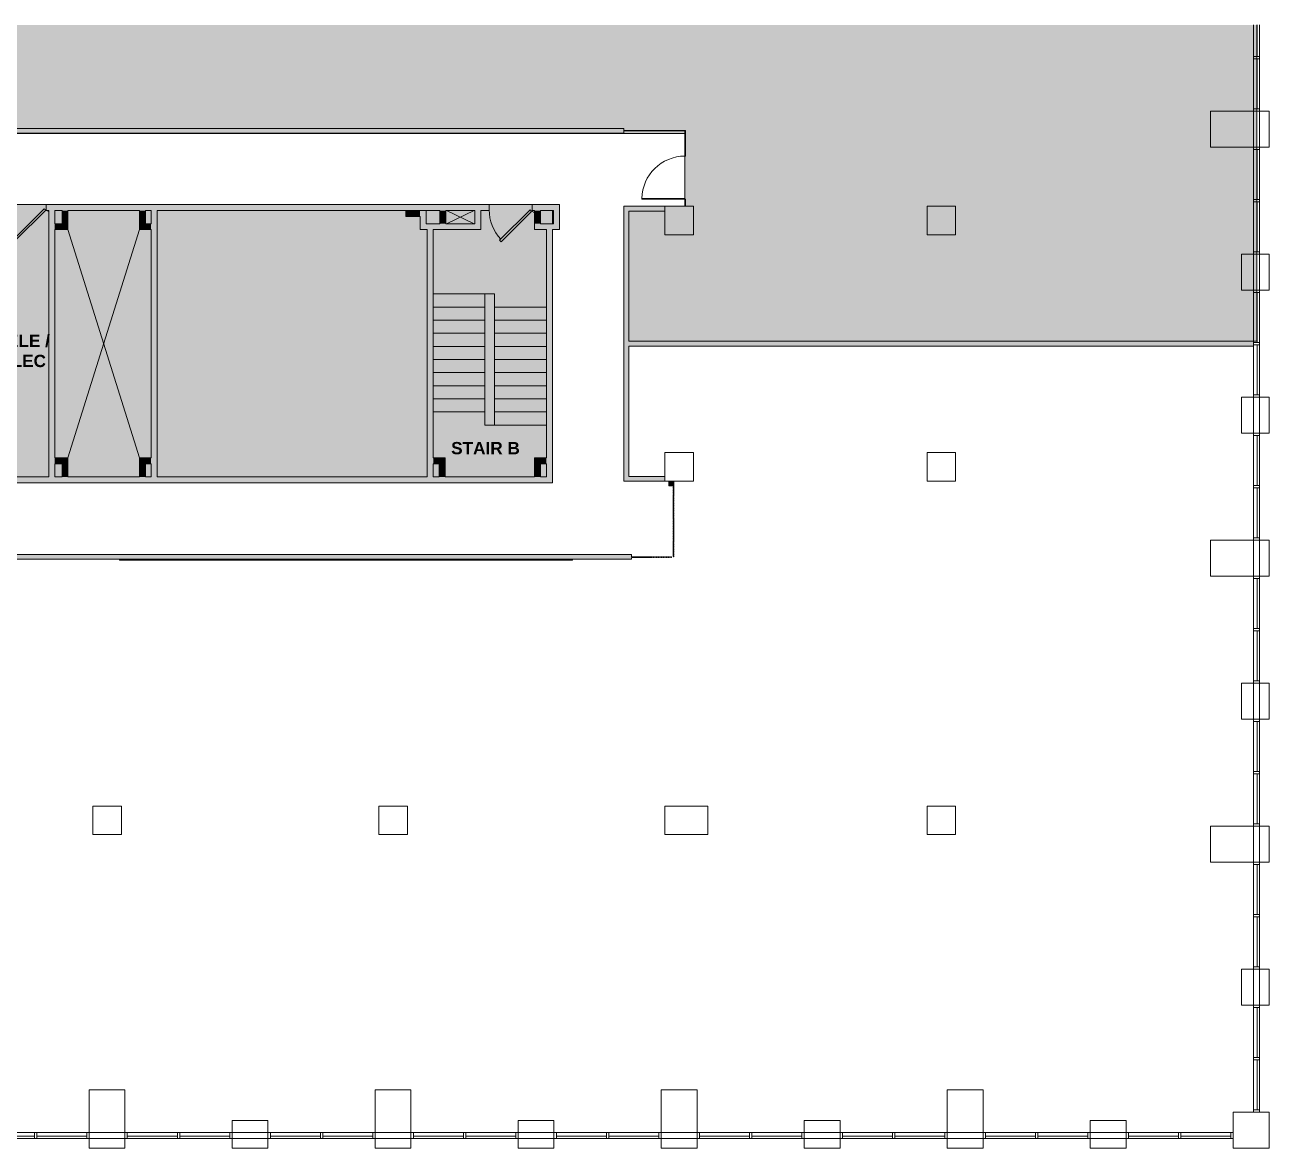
# Model space of a CAD drawing. Header units: inches. Extents: x 243 to 2118, y -567 to 495.
# Drawn here: x 1074 to 2118, y -447 to 495 of the extents above; entities that cross this region are included whole.
import ezdxf

# ---------------------------------------------------------------- set-up
doc = ezdxf.new("R2010")
doc.units = ezdxf.units.IN
doc.header["$MEASUREMENT"] = 0
doc.linetypes.add('Hidden 1_16_', pattern=[0.09375, 0.0625, -0.03125])
doc.linetypes.add('IMPORT-HIDDEN _3_', pattern=[0.1875, 0.125, -0.0625])
for name, color, linetype, lineweight in [('1900 Gallows 2nd Floor_For Revit_dwg', 8, 'Continuous', 9), ('A-Area-Iden-Name', 7, 'Continuous', 9), ('A-Cols-Bldg', 7, 'Continuous', 9), ('A-DETL-GENF', 92, 'Continuous', 9), ('A-DETL-MEDM', 33, 'Continuous', 20), ('A-DOOR', 31, 'Continuous', 13), ('A-Glaz-Exst', 7, 'Continuous', 9), ('A-WALL', 113, 'Continuous', 13), ('A-Wall-Bldg', 7, 'Continuous', 9), ('A-Wall-Exst', 7, 'Continuous', 9), ('A-WALL-PATT', 111, 'Continuous', 13), ('HIDDEN', 7, 'IMPORT-HIDDEN _3_', 9), ('I-WALL', 2, 'Continuous', 13), ('PE0', 7, 'Continuous', 9), ('PE1', 7, 'Continuous', 9)]:
    doc.layers.add(name, color=color, linetype=linetype, lineweight=lineweight)
doc.styles.add('Arial_B', font='arialbd.ttf', dxfattribs={"height": 10.31746})

# ---------------------------------------------------------------- blocks, each defined once
blk = doc.blocks.new('Single-Glass - No Frame - 36_ x 96_-1520974-New Construction - Demolition Plan')
at = {"layer": 'A-DOOR', "color": 250, "lineweight": 20}
for p, q in [((17.5, -0.2), (17.5, -36.3)), ((18, -0.2), (17.5, -0.2)), ((18, -0.2), (18, -36.3)), ((18, -36.3), (17.5, -36.3))]:
    blk.add_line(p, q, dxfattribs=at)
at = {"layer": 'A-DOOR', "lineweight": 9}
blk.add_arc((18, -0.2), 36.1, 180, 269.2057, dxfattribs=at)
blk = doc.blocks.new('1900 Gallows 2nd Floor_For Revit_dwg-1510351-New Construction - Demolition Plan')
at = {"lineweight": 9, "flags": 128}
for points in [[(1680.5, 1615.7), (1679.2, 1616.9), (1653.8, 1591.5), (1655, 1590.2)], [(2088.1, 1614.7), (2086.9, 1615.9), (2061.4, 1590.5), (2062.7, 1589.2)]]:
    blk.add_lwpolyline(points, close=True, dxfattribs=at)
at = {"lineweight": 9}
blk.add_arc((2089, 1616.1), 36.4, 180.2198, 222.8104, dxfattribs=at)
at = {"layer": 'A-Cols-Bldg'}
for p, q in [((2216.8, 1619.1), (2200, 1619.1)), ((2200, 1412.3), (2200, 1392.3)), ((2200, 1388.3), (2203.5, 1388.3))]:
    blk.add_line(p, q, dxfattribs=at)
at = {"layer": 'A-Cols-Bldg', "flags": 128}
for points in [[(2200, 1615.1), (2200, 1595.1), (2224, 1595.1), (2224, 1619.1), (2217.3, 1619.1)], [(2207.5, 1388.3), (2224, 1388.3), (2224, 1412.3), (2200, 1412.3)]]:
    blk.add_lwpolyline(points, dxfattribs=at)
for points in [[(2420, 1619.1), (2420, 1595.1), (2444, 1595.1), (2444, 1619.1)], [(2420, 1412.3), (2420, 1388.3), (2444, 1388.3), (2444, 1412.3)], [(1720, 1115.7), (1720, 1091.7), (1744, 1091.7), (1744, 1115.7)], [(1960, 1115.7), (1960, 1091.7), (1984, 1091.7), (1984, 1115.7)], [(2200, 1115.7), (2200, 1091.7), (2236, 1091.7), (2236, 1115.7)], [(2420, 1115.7), (2420, 1091.7), (2444, 1091.7), (2444, 1115.7)]]:
    blk.add_lwpolyline(points, close=True, dxfattribs=at)
at = {"layer": 'A-Glaz-Exst'}
for p, q in [((2697, 1744.7), (2697, 1771.2)), ((2697, 1742.7), (2697, 1700.7)), ((2697, 1624.7), (2697, 1666.7)), ((2697, 1622.7), (2697, 1580.7)), ((2697, 1504.7), (2697, 1546.7)), ((2697, 1502.7), (2697, 1460.7)), ((2697, 1384.7), (2697, 1426.7)), ((2697, 1382.7), (2697, 1340.7)), ((2697, 1264.7), (2697, 1306.7)), ((2697, 1262.7), (2697, 1220.7)), ((2697, 1144.7), (2697, 1186.7)), ((2697, 1142.7), (2697, 1100.7)), ((2697, 1024.7), (2697, 1066.7)), ((2697, 1022.7), (2697, 980.7)), ((2697, 904.7), (2697, 946.7)), ((2697, 902.7), (2697, 860.7)), ((1671, 838.7), (1629, 838.7)), ((1673, 838.7), (1715, 838.7)), ((1791, 838.7), (1749, 838.7)), ((1793, 838.7), (1835, 838.7)), ((1911, 838.7), (1869, 838.7)), ((1913, 838.7), (1955, 838.7)), ((2031, 838.7), (1989, 838.7)), ((2033, 838.7), (2075, 838.7)), ((2151, 838.7), (2109, 838.7)), ((2153, 838.7), (2195, 838.7)), ((2271, 838.7), (2229, 838.7)), ((2273, 838.7), (2315, 838.7)), ((2391, 838.7), (2349, 838.7)), ((2393, 838.7), (2435, 838.7)), ((2511, 838.7), (2469, 838.7)), ((2513, 838.7), (2555, 838.7)), ((2631, 838.7), (2589, 838.7)), ((2633, 838.7), (2675, 838.7))]:
    blk.add_line(p, q, dxfattribs=at)
at = {"layer": 'A-Glaz-Exst', "flags": 128}
for points in [[(2694, 1742.7), (2694, 1744.7), (2699, 1744.7), (2699, 1742.7)], [(2694, 1698.7), (2694, 1700.7), (2699, 1700.7), (2699, 1698.7)], [(2694, 1668.7), (2694, 1666.7), (2699, 1666.7), (2699, 1668.7)], [(2694, 1624.7), (2694, 1622.7), (2699, 1622.7), (2699, 1624.7)], [(2694, 1580.7), (2694, 1578.7), (2699, 1578.7), (2699, 1580.7)], [(2694, 1546.7), (2694, 1548.7), (2699, 1548.7), (2699, 1546.7)], [(2694, 1458.7), (2694, 1460.7), (2699, 1460.7), (2699, 1458.7)], [(2694, 1426.7), (2694, 1428.7), (2699, 1428.7), (2699, 1426.7)], [(2694, 1382.7), (2694, 1384.7), (2699, 1384.7), (2699, 1382.7)], [(2694, 1338.7), (2694, 1340.7), (2699, 1340.7), (2699, 1338.7)], [(2694, 1308.7), (2694, 1306.7), (2699, 1306.7), (2699, 1308.7)], [(2694, 1264.7), (2694, 1262.7), (2699, 1262.7), (2699, 1264.7)], [(2694, 1220.7), (2694, 1218.7), (2699, 1218.7), (2699, 1220.7)], [(2694, 1186.7), (2694, 1188.7), (2699, 1188.7), (2699, 1186.7)], [(2694, 1142.7), (2694, 1144.7), (2699, 1144.7), (2699, 1142.7)], [(2694, 1098.7), (2694, 1100.7), (2699, 1100.7), (2699, 1098.7)], [(2694, 1068.7), (2694, 1066.7), (2699, 1066.7), (2699, 1068.7)], [(2694, 1024.7), (2694, 1022.7), (2699, 1022.7), (2699, 1024.7)], [(2694, 980.7), (2694, 978.7), (2699, 978.7), (2699, 980.7)], [(2694, 946.7), (2694, 948.7), (2699, 948.7), (2699, 946.7)], [(2694, 902.7), (2694, 904.7), (2699, 904.7), (2699, 902.7)], [(2694, 858.7), (2694, 860.7), (2699, 860.7), (2699, 858.7)], [(1673, 841.7), (1671, 841.7), (1671, 836.7), (1673, 836.7)], [(1717, 841.7), (1715, 841.7), (1715, 836.7), (1717, 836.7)], [(1747, 841.7), (1749, 841.7), (1749, 836.7), (1747, 836.7)], [(1791, 841.7), (1793, 841.7), (1793, 836.7), (1791, 836.7)], [(1835, 841.7), (1837, 841.7), (1837, 836.7), (1835, 836.7)], [(1869, 841.7), (1867, 841.7), (1867, 836.7), (1869, 836.7)], [(1913, 841.7), (1911, 841.7), (1911, 836.7), (1913, 836.7)], [(1957, 841.7), (1955, 841.7), (1955, 836.7), (1957, 836.7)], [(1987, 841.7), (1989, 841.7), (1989, 836.7), (1987, 836.7)], [(2031, 841.7), (2033, 841.7), (2033, 836.7), (2031, 836.7)], [(2075, 841.7), (2077, 841.7), (2077, 836.7), (2075, 836.7)], [(2109, 841.7), (2107, 841.7), (2107, 836.7), (2109, 836.7)], [(2153, 841.7), (2151, 841.7), (2151, 836.7), (2153, 836.7)], [(2197, 841.7), (2195, 841.7), (2195, 836.7), (2197, 836.7)], [(2227, 841.7), (2229, 841.7), (2229, 836.7), (2227, 836.7)], [(2271, 841.7), (2273, 841.7), (2273, 836.7), (2271, 836.7)], [(2315, 841.7), (2317, 841.7), (2317, 836.7), (2315, 836.7)], [(2349, 841.7), (2347, 841.7), (2347, 836.7), (2349, 836.7)], [(2393, 841.7), (2391, 841.7), (2391, 836.7), (2393, 836.7)], [(2437, 841.7), (2435, 841.7), (2435, 836.7), (2437, 836.7)], [(2467, 841.7), (2469, 841.7), (2469, 836.7), (2467, 836.7)], [(2511, 841.7), (2513, 841.7), (2513, 836.7), (2511, 836.7)], [(2555, 841.7), (2557, 841.7), (2557, 836.7), (2555, 836.7)], [(2589, 841.7), (2587, 841.7), (2587, 836.7), (2589, 836.7)], [(2633, 841.7), (2631, 841.7), (2631, 836.7), (2633, 836.7)], [(2677, 841.7), (2675, 841.7), (2675, 836.7), (2677, 836.7)]]:
    blk.add_lwpolyline(points, close=True, dxfattribs=at)
blk.add_lwpolyline([(2694, 1504.7), (2699, 1504.7), (2699, 1502.7), (2694, 1502.7)], dxfattribs=at)
at = {"layer": 'A-Wall-Bldg'}
blk.add_line((1683, 1615.4), (1683, 1391.9), dxfattribs=at)
at = {"layer": 'A-Wall-Exst'}
blk.add_line((2694, 1771.2), (2694, 1505.7), dxfattribs=at)
at = {"layer": 'A-Wall-Exst', "flags": 128}
blk.add_lwpolyline([(2694, 1501.7), (2694, 858.7), (2699, 858.7), (2699, 1771.2)], dxfattribs=at)
for points in [[(2658, 1668.7), (2658, 1698.7), (2707, 1698.7), (2707, 1668.7)], [(2684, 1548.7), (2684, 1578.7), (2707, 1578.7), (2707, 1548.7)], [(2684, 1428.7), (2684, 1458.7), (2707, 1458.7), (2707, 1428.7)], [(2658, 1308.7), (2658, 1338.7), (2707, 1338.7), (2707, 1308.7)], [(2684, 1188.7), (2684, 1218.7), (2707, 1218.7), (2707, 1188.7)], [(2658, 1068.7), (2658, 1098.7), (2707, 1098.7), (2707, 1068.7)], [(2684, 948.7), (2684, 978.7), (2707, 978.7), (2707, 948.7)], [(1747, 877.7), (1717, 877.7), (1717, 828.7), (1747, 828.7)], [(1987, 877.7), (1957, 877.7), (1957, 828.7), (1987, 828.7)], [(2227, 877.7), (2197, 877.7), (2197, 828.7), (2227, 828.7)], [(2467, 877.7), (2437, 877.7), (2437, 828.7), (2467, 828.7)], [(2677, 828.7), (2677, 858.7), (2707, 858.7), (2707, 828.7)], [(1867, 851.7), (1837, 851.7), (1837, 828.7), (1867, 828.7)], [(2107, 851.7), (2077, 851.7), (2077, 828.7), (2107, 828.7)], [(2347, 851.7), (2317, 851.7), (2317, 828.7), (2347, 828.7)], [(2587, 851.7), (2557, 851.7), (2557, 828.7), (2587, 828.7)], [(2677, 841.7), (1387, 841.7), (1387, 836.7), (2677, 836.7)]]:
    blk.add_lwpolyline(points, close=True, dxfattribs=at)
at = {"layer": 'HIDDEN'}
for centre, start, end in [((1683, 1616.9), 229.0909, 272.3073), ((2090.6, 1615.9), 194.5205, 270.1691)]:
    blk.add_arc(centre, 2, start, end, dxfattribs=at)
at = {"layer": 'PE0'}
for p, q in [((2016.7, 1604.4), (2040.1, 1615.4)), ((2016.7, 1615.4), (2040.1, 1604.4)), ((1699.1, 1407.9), (1759.1, 1599.4)), ((1699.1, 1599.4), (1759.1, 1407.9)), ((2005.6, 1545.4), (2049.1, 1545.4)), ((2005.6, 1534.4), (2049.1, 1534.4)), ((2057.1, 1534.4), (2100.6, 1534.4)), ((2005.6, 1523.4), (2049.1, 1523.4)), ((2057.1, 1523.4), (2100.6, 1523.4)), ((2005.6, 1512.4), (2049.1, 1512.4)), ((2057.1, 1512.4), (2100.6, 1512.4)), ((2005.6, 1501.4), (2049.1, 1501.4)), ((2057.1, 1501.4), (2100.6, 1501.4)), ((2005.6, 1490.4), (2049.1, 1490.4)), ((2057.1, 1490.4), (2100.6, 1490.4)), ((2005.6, 1479.4), (2049.1, 1479.4)), ((2057.1, 1479.4), (2100.6, 1479.4)), ((2005.6, 1468.4), (2049.1, 1468.4)), ((2057.1, 1468.4), (2100.6, 1468.4)), ((2005.6, 1457.4), (2049.1, 1457.4)), ((2057.1, 1457.4), (2100.6, 1457.4)), ((2005.6, 1446.4), (2049.1, 1446.4)), ((2057.1, 1446.4), (2100.6, 1446.4)), ((2057.1, 1435.4), (2100.6, 1435.4))]:
    blk.add_line(p, q, dxfattribs=at)
at = {"layer": 'PE1', "flags": 128}
blk.add_lwpolyline([(2057.1, 1545.4), (2049.1, 1545.4), (2049.1, 1435.4), (2057.1, 1435.4)], close=True, dxfattribs=at)
at = {"layer": 'A-Area-Iden-Name', "char_height": 10.32, "attachment_point": 1, "line_spacing_factor": 0.941778, "style": 'Arial_B'}
for s, insert, width in [('TELE /', (1639.2, 1511.3), 52.152), ('ELEC', (1642.3, 1494.4), 44.684), ('STAIR B', (2020.7, 1421.2), 66.721)]:
    blk.add_mtext(s, dxfattribs=dict(at, insert=insert, width=width))

msp = doc.modelspace()

# ---------------------------------------------------------------- hatches: boundary and pattern name
at = {"layer": 'A-DETL-GENF'}
h = msp.add_hatch(color=9, dxfattribs=at)
h.paths.add_polyline_path([(295.4, -435.2), (295.4, -69.2), (317.6, -69.2), (317.6, -65.9), (407.4, -65.9), (407.4, 48.6), (366.9, 48.6), (366.9, 46.8), (242.9, 46.8), (242.9, -435.2), (295.4, -435.2)], flags=0)
h.paths.add_polyline_path([(409.4, -65.9), (409.4, 50.8), (366.9, 50.8), (366.9, 49.1), (407.9, 49.1), (407.9, -65.9)], flags=0)
h.paths.add_polyline_path([(2107.4, 229.6), (2107.4, 495.1), (771.6, 495.1), (771.6, 408.3), (1576.3, 408.3), (1576.3, 406.6), (1627.9, 406.6), (1627.9, 384.9), (1627.4, 384.9), (1627.4, 348.9), (1627.9, 348.9), (1627.9, 342.9), (1610.6, 342.9), (1610.6, 338.9), (1580.3, 338.9), (1580.3, 229.6), (2104.6, 229.6)], flags=0)
h.paths.add_polyline_path([(966.7, 404.1), (1627.4, 404.1), (1627.4, 406.1), (1576.3, 406.1), (1576.3, 404.3), (767.6, 404.3), (767.6, 438.1), (767.4, 438.1), (767.4, 404.1), (771.6, 404.1)], flags=0)
h.paths.add_polyline_path([(433.6, 408.3), (433.6, 495.1), (242.9, 495.1), (242.9, 408.3)], flags=0)
h.paths.add_polyline_path([(479.6, 438.3), (479.6, 438.6), (767.6, 438.6), (767.6, 495.1), (437.6, 495.1), (437.6, 438.6), (443.6, 438.6), (443.6, 438.3), (471.1, 438.3)], flags=0)
h = msp.add_hatch(color=9, dxfattribs=at)
h.paths.add_polyline_path([(242.9, 115.8), (278.9, 115.8), (278.9, 131.8), (287.1, 131.8), (287.1, 323.3), (278.9, 323.3), (278.9, 339.3), (242.9, 339.3), (242.9, 126.8)], flags=0)
h.paths.add_polyline_path([(367.6, 115.8), (367.6, 140.1), (292.1, 140.1), (292.1, 115.8)], flags=0)
h.paths.add_polyline_path([(466.1, 115.8), (466.1, 155.6), (468.6, 155.6), (468.6, 197.6), (466.1, 197.6), (466.1, 257.6), (468.6, 257.6), (468.6, 299.6), (466.1, 299.6), (466.1, 330.9), (372.6, 330.9), (372.6, 299.6), (367.6, 299.6), (367.6, 335.9), (466.1, 335.9), (466.1, 339.3), (366.1, 339.3), (366.1, 343.8), (294.1, 343.8), (294.1, 339.3), (292.1, 339.3), (292.1, 145.1), (367.6, 145.1), (367.6, 257.6), (372.6, 257.6), (372.6, 115.8), (459.4, 115.8)], flags=0)
h.paths.add_polyline_path([(287.1, 115.8), (287.1, 126.8), (283.9, 126.8), (283.9, 115.8)], flags=0)
h.paths.add_polyline_path([(1104.8, 115.8), (1104.8, 126.8), (1098.7, 126.8), (1098.7, 115.8)], flags=0)
h.paths.add_polyline_path([(725.4, 115.8), (743.3, 115.8), (743.3, 152.1), (723.1, 152.1), (723.1, 115.8)], flags=0)
h.paths.add_polyline_path([(1174.8, 115.8), (1179.6, 115.8), (1179.6, 126.8), (1174.8, 126.8), (1174.8, 117.3)], flags=0)
h.paths.add_polyline_path([(1184.6, 115.8), (1411.3, 115.8), (1411.3, 323.3), (1405.3, 323.3), (1405.3, 334.3), (1393.3, 334.3), (1393.3, 339.3), (1184.6, 339.3), (1184.6, 117.4)], flags=0)
h.paths.add_polyline_path([(866.5, 115.8), (866.5, 274.8), (784.1, 274.8), (784.1, 279.8), (832.5, 279.8), (832.5, 281.8), (836, 281.8), (836, 279.8), (974.6, 279.8), (974.6, 274.8), (910.6, 274.8), (910.6, 216.3), (892.6, 216.3), (892.6, 115.8), (1010.6, 115.8), (1010.6, 156.8), (1035.6, 156.8), (1035.6, 276.3), (1010.6, 276.3), (1010.6, 295.8), (1035.6, 295.8), (1035.6, 329.3), (1010.6, 329.3), (1010.6, 339.3), (937, 339.3), (937, 317.8), (932, 317.8), (932, 344.3), (836, 344.3), (836, 317.8), (831, 317.8), (831, 339.3), (748.3, 339.3), (748.3, 329.3), (723.1, 329.3), (723.1, 295.8), (748.3, 295.8), (748.3, 276.3), (723.1, 276.3), (723.1, 157.1), (748.3, 157.1), (748.3, 115.8)], flags=0)
h.paths.add_polyline_path([(1109.8, 115.8), (1169.8, 115.8), (1169.8, 131.8), (1179.6, 131.8), (1179.6, 323.3), (1169.8, 323.3), (1169.8, 339.3), (1109.8, 339.3), (1109.8, 323.3), (1098.7, 323.3), (1098.7, 131.8), (1109.8, 131.8), (1109.8, 116.6)], flags=0)
h.paths.add_polyline_path([(872.5, 115.8), (886.6, 115.8), (886.6, 222.3), (904.6, 222.3), (904.6, 274.8), (872.5, 274.8), (872.5, 176.7)], flags=0)
h.paths.add_polyline_path([(1093.7, 115.8), (1093.7, 339.3), (1091.6, 339.3), (1091.6, 344.3), (1055.6, 344.3), (1055.6, 339.3), (1045.6, 339.3), (1045.6, 115.8)], flags=0)
h.paths.add_polyline_path([(1015.6, 115.8), (1035.6, 115.8), (1035.6, 151.8), (1015.6, 151.8)], flags=0)
h.paths.add_polyline_path([(1416.3, 115.8), (1421.3, 115.8), (1421.3, 126.8), (1416.3, 126.8), (1416.3, 121.8)], flags=0)
h.paths.add_polyline_path([(1426.3, 115.8), (1501.3, 115.8), (1501.3, 131.8), (1511.3, 131.8), (1511.3, 323.3), (1501.3, 323.3), (1501.3, 339.3), (1499.3, 339.3), (1499.3, 344.3), (1463.3, 344.3), (1463.3, 339.3), (1456.3, 339.3), (1456.3, 323.3), (1416.3, 323.3), (1416.3, 131.8), (1426.3, 131.8), (1426.3, 126.8)], flags=0)
h.paths.add_polyline_path([(1506.3, 115.8), (1511.3, 115.8), (1511.3, 126.8), (1506.3, 126.8)], flags=0)
h.paths.add_polyline_path([(713.1, 115.8), (713.1, 119.2), (619.6, 119.2), (619.6, 115.8), (710.1, 115.8)], flags=0)
h.paths.add_polyline_path([(670.9, 124.2), (713.1, 124.2), (713.1, 329.3), (619.6, 329.3), (619.6, 257.6), (619.6, 257.6), (619.6, 197.6), (619.6, 197.6), (619.6, 155.6), (619.6, 155.6), (619.6, 124.2), (627.1, 124.2)], flags=0)
h.paths.add_polyline_path([(1035.6, 281.3), (1035.6, 290.8), (1015.6, 290.8), (1015.6, 281.3), (1033.7, 281.3)], flags=0)
h.paths.add_polyline_path([(725.4, 281.3), (743.3, 281.3), (743.3, 290.8), (723.1, 290.8), (723.1, 281.3)], flags=0)
h.paths.add_polyline_path([(1179.6, 328.3), (1179.6, 339.3), (1174.8, 339.3), (1174.8, 328.3)], flags=0)
h.paths.add_polyline_path([(287.1, 328.3), (287.1, 339.3), (283.9, 339.3), (283.9, 328.3)], flags=0)
h.paths.add_polyline_path([(1506.3, 328.3), (1516.3, 328.3), (1516.3, 339.3), (1506.3, 339.3)], flags=0)
h.paths.add_polyline_path([(1098.7, 328.3), (1104.8, 328.3), (1104.8, 339.3), (1098.7, 339.3), (1098.7, 334.4)], flags=0)
h.paths.add_polyline_path([(1449.2, 328.3), (1451.3, 328.3), (1451.3, 339.3), (1426.8, 339.3), (1426.8, 328.3)], flags=0)
h.paths.add_polyline_path([(1421.8, 328.3), (1421.8, 339.3), (1410.3, 339.3), (1410.3, 328.3), (1416.3, 328.3)], flags=0)
h.paths.add_polyline_path([(1035.6, 334.3), (1035.6, 339.3), (1015.6, 339.3), (1015.6, 334.3)], flags=0)
h.paths.add_polyline_path([(743.3, 334.3), (743.3, 339.3), (619.6, 339.3), (619.6, 334.3), (725.4, 334.3)], flags=0)
at = {"layer": 'A-WALL-PATT'}
for points in [[(966.7, 404.3), (1576.3, 404.3), (1576.3, 408.3), (771.6, 408.3), (771.6, 404.3)], [(1627.4, 406.1), (1627.9, 406.1), (1627.9, 406.6), (1576.3, 406.6), (1576.3, 406.1)], [(1184.6, 339.3), (1463.3, 339.3), (1463.3, 344.3), (1091.6, 344.3), (1091.6, 339.3), (1179.6, 339.3)], [(1093.7, 115.8), (1098.7, 115.8), (1098.7, 339.3), (1093.7, 339.3), (1093.7, 115.9)], [(1109.8, 328.3), (1109.8, 339.3), (1104.8, 339.3), (1104.8, 328.3)], [(1174.8, 328.3), (1174.8, 339.3), (1169.8, 339.3), (1169.8, 328.3)], [(1184.6, 115.8), (1184.6, 339.3), (1179.6, 339.3), (1179.6, 115.8)], [(1405.3, 334.3), (1405.3, 339.3), (1393.3, 339.3), (1393.3, 334.3)], [(1405.3, 323.3), (1410.3, 323.3), (1410.3, 339.3), (1405.3, 339.3), (1405.3, 334.3)], [(1421.8, 328.3), (1426.8, 328.3), (1426.8, 339.3), (1421.8, 339.3), (1421.8, 329.3)], [(1451.3, 323.3), (1456.3, 323.3), (1456.3, 339.3), (1451.3, 339.3), (1451.3, 328.3)], [(1506.3, 339.3), (1522.3, 339.3), (1522.3, 344.3), (1499.3, 344.3), (1499.3, 339.3), (1501.3, 339.3)], [(1506.3, 328.3), (1506.3, 339.3), (1501.3, 339.3), (1501.3, 328.3)], [(1517.3, 323.3), (1522.3, 323.3), (1522.3, 339.3), (1517.3, 339.3), (1517.3, 328.3)], [(1576.3, 112.2), (1580.3, 112.2), (1580.3, 342.9), (1576.3, 342.9), (1576.3, 115.8)], [(1610.6, 338.9), (1610.6, 342.9), (1580.3, 342.9), (1580.3, 338.9), (1584.3, 338.9)], [(1109.8, 323.3), (1109.8, 328.3), (1098.7, 328.3), (1098.7, 323.3), (1104.8, 323.3)], [(1179.6, 323.3), (1179.6, 328.3), (1169.8, 328.3), (1169.8, 323.3), (1177.4, 323.3)], [(1449.2, 323.3), (1451.3, 323.3), (1451.3, 328.3), (1410.3, 328.3), (1410.3, 323.3), (1426.8, 323.3)], [(1511.3, 323.3), (1517.3, 323.3), (1517.3, 328.3), (1501.3, 328.3), (1501.3, 323.3), (1506.3, 323.3)], [(1416.3, 115.8), (1416.3, 323.3), (1411.3, 323.3), (1411.3, 115.8)], [(1511.3, 110.8), (1516.3, 110.8), (1516.3, 323.3), (1511.3, 323.3), (1511.3, 115.8)], [(1580.3, 225.6), (2104.6, 225.6), (2104.6, 229.6), (1580.3, 229.6)], [(1109.8, 126.8), (1109.8, 131.8), (1098.7, 131.8), (1098.7, 126.8), (1104.8, 126.8)], [(1109.8, 115.8), (1109.8, 126.8), (1104.8, 126.8), (1104.8, 115.8)], [(1174.8, 126.8), (1179.6, 126.8), (1179.6, 131.8), (1169.8, 131.8), (1169.8, 126.8)], [(1174.8, 115.8), (1174.8, 126.8), (1169.8, 126.8), (1169.8, 115.8)], [(1416.3, 126.8), (1426.3, 126.8), (1426.3, 131.8), (1416.3, 131.8)], [(1421.3, 115.8), (1426.3, 115.8), (1426.3, 126.8), (1421.3, 126.8), (1421.3, 116.1)], [(1511.3, 126.8), (1511.3, 131.8), (1501.3, 131.8), (1501.3, 126.8), (1511.1, 126.8)], [(1506.3, 115.8), (1506.3, 126.8), (1501.3, 126.8), (1501.3, 115.8)], [(1511.3, 110.8), (1511.3, 115.8), (614.6, 115.8), (614.6, 110.8), (1449.2, 110.8)], [(1580.3, 112.2), (1610.6, 112.2), (1610.6, 116.2), (1580.3, 116.2), (1580.3, 115.8)], [(1618.1, 108.2), (1618.1, 112.2), (1614.1, 112.2), (1614.1, 108.2), (1617.6, 108.2)], [(1098.7, 46.8), (1582.6, 46.8), (1582.6, 50.8), (732.3, 50.8), (732.3, 46.8), (1093.7, 46.8)], [(1511.3, 45.8), (1533.1, 45.8), (1533.1, 46.8), (1153.1, 46.8), (1153.1, 45.8), (1449.2, 45.8)]]:
    msp.add_hatch(color=8, dxfattribs=at).paths.add_polyline_path(points, flags=0)
h = msp.add_hatch(color=8, dxfattribs=at)
h.paths.add_polyline_path([(1627.4, 342.9), (1627.9, 342.9), (1627.9, 348.9), (1627.4, 348.9)], flags=0)
h.paths.add_polyline_path([(1627.9, 384.9), (1627.9, 406.1), (1627.4, 406.1), (1627.4, 384.9)], flags=0)

# ---------------------------------------------------------------- linework, layer by layer
at = {"layer": 'A-DETL-MEDM'}
for p, q in [((2107.4, 229.6), (2107.4, 495.1)), ((767.4, 404.1), (1573.4, 404.1)), ((1573.4, 404.1), (1627.4, 404.1)), ((1627.4, 384.9), (1627.4, 348.9)), ((1091.6, 344.3), (1055.6, 344.3)), ((1499.3, 344.3), (1463.3, 344.3)), ((1516.3, 328.3), (1516.3, 339.3)), ((1627.4, 342.9), (1610.6, 342.9)), ((2104.6, 229.6), (2107.4, 229.6))]:
    msp.add_line(p, q, dxfattribs=at)
at = {"layer": 'A-WALL', "color": 250, "lineweight": 20}
for p, q in [((1576.3, 408.3), (771.6, 408.3)), ((1576.3, 406.6), (1576.3, 408.3)), ((767.6, 404.3), (1576.3, 404.3)), ((1576.3, 404.3), (1576.3, 406.1)), ((1463.3, 344.3), (1091.6, 344.3)), ((1091.6, 344.3), (1091.6, 339.3)), ((1091.6, 339.3), (1093.7, 339.3)), ((1093.7, 339.3), (1093.7, 115.8)), ((1098.7, 339.3), (1104.8, 339.3)), ((1098.7, 328.3), (1098.7, 339.3)), ((1104.8, 339.3), (1104.8, 328.3)), ((1109.8, 339.3), (1169.8, 339.3)), ((1109.8, 323.3), (1109.8, 339.3)), ((1169.8, 339.3), (1169.8, 323.3)), ((1174.8, 339.3), (1179.6, 339.3)), ((1174.8, 328.3), (1174.8, 339.3)), ((1179.6, 339.3), (1179.6, 328.3)), ((1184.6, 339.3), (1421.8, 339.3)), ((1184.6, 115.8), (1184.6, 339.3)), ((1393.3, 339.3), (1393.3, 334.3)), ((1393.3, 334.3), (1405.3, 334.3)), ((1405.3, 334.3), (1405.3, 323.3)), ((1410.3, 328.3), (1410.3, 339.3)), ((1421.8, 339.3), (1421.8, 328.3)), ((1426.8, 339.3), (1451.3, 339.3)), ((1426.8, 328.3), (1426.8, 339.3)), ((1451.3, 339.3), (1451.3, 328.3)), ((1456.3, 339.3), (1463.3, 339.3)), ((1456.3, 323.3), (1456.3, 339.3)), ((1463.3, 339.3), (1463.3, 344.3)), ((1522.3, 344.3), (1499.3, 344.3)), ((1499.3, 344.3), (1499.3, 339.3)), ((1499.3, 339.3), (1501.3, 339.3)), ((1501.3, 339.3), (1501.3, 323.3)), ((1506.3, 339.3), (1517.3, 339.3)), ((1506.3, 328.3), (1506.3, 339.3)), ((1517.3, 339.3), (1517.3, 328.3)), ((1522.3, 323.3), (1522.3, 344.3)), ((1610.6, 342.9), (1576.3, 342.9)), ((1576.3, 342.9), (1576.3, 112.2)), ((1580.3, 338.9), (1610.6, 338.9)), ((1580.3, 229.6), (1580.3, 338.9)), ((1610.6, 338.9), (1610.6, 342.9)), ((1104.8, 328.3), (1098.7, 328.3)), ((1179.6, 328.3), (1174.8, 328.3)), ((1421.8, 328.3), (1410.3, 328.3)), ((1451.3, 328.3), (1426.8, 328.3)), ((1517.3, 328.3), (1506.3, 328.3)), ((1098.7, 131.8), (1098.7, 323.3)), ((1098.7, 323.3), (1109.8, 323.3)), ((1169.8, 323.3), (1179.6, 323.3)), ((1179.6, 323.3), (1179.6, 131.8)), ((1405.3, 323.3), (1411.3, 323.3)), ((1411.3, 323.3), (1411.3, 115.8)), ((1416.3, 323.3), (1456.3, 323.3)), ((1416.3, 131.8), (1416.3, 323.3)), ((1501.3, 323.3), (1511.3, 323.3)), ((1511.3, 323.3), (1511.3, 131.8)), ((1516.3, 110.8), (1516.3, 323.3)), ((1516.3, 323.3), (1522.3, 323.3)), ((2104.6, 229.6), (1580.3, 229.6)), ((1580.3, 225.6), (2104.6, 225.6)), ((1580.3, 116.2), (1580.3, 225.6)), ((2104.6, 225.6), (2104.6, 229.6)), ((1109.8, 131.8), (1098.7, 131.8)), ((1098.7, 115.8), (1098.7, 126.8)), ((1098.7, 126.8), (1104.8, 126.8)), ((1104.8, 126.8), (1104.8, 115.8)), ((1109.8, 115.8), (1109.8, 131.8)), ((1179.6, 131.8), (1169.8, 131.8)), ((1169.8, 131.8), (1169.8, 115.8)), ((1174.8, 126.8), (1179.6, 126.8)), ((1174.8, 115.8), (1174.8, 126.8)), ((1179.6, 126.8), (1179.6, 115.8)), ((1426.3, 131.8), (1416.3, 131.8)), ((1416.3, 115.8), (1416.3, 126.8)), ((1416.3, 126.8), (1421.3, 126.8)), ((1421.3, 126.8), (1421.3, 115.8)), ((1426.3, 115.8), (1426.3, 131.8)), ((1501.3, 131.8), (1501.3, 115.8)), ((1511.3, 131.8), (1501.3, 131.8)), ((1506.3, 115.8), (1506.3, 126.8)), ((1506.3, 126.8), (1511.3, 126.8)), ((1511.3, 126.8), (1511.3, 115.8)), ((1093.7, 115.8), (1045.6, 115.8)), ((1104.8, 115.8), (1098.7, 115.8)), ((1169.8, 115.8), (1109.8, 115.8)), ((1179.6, 115.8), (1174.8, 115.8)), ((1411.3, 115.8), (1184.6, 115.8)), ((1421.3, 115.8), (1416.3, 115.8)), ((1501.3, 115.8), (1426.3, 115.8)), ((1511.3, 115.8), (1506.3, 115.8)), ((1610.6, 116.2), (1580.3, 116.2)), ((1610.6, 112.2), (1610.6, 116.2)), ((618.6, 110.8), (1516.3, 110.8)), ((1576.3, 112.2), (1610.6, 112.2)), ((1614.1, 112.2), (1614.1, 108.2)), ((1618.1, 112.2), (1614.1, 112.2)), ((1614.1, 108.2), (1617.6, 108.2)), ((1618.1, 108.2), (1618.1, 112.2)), ((1582.6, 50.8), (732.3, 50.8)), ((732.3, 46.8), (1582.6, 46.8)), ((1153.1, 46.8), (1153.1, 45.8)), ((1153.1, 45.8), (1533.1, 45.8)), ((1533.1, 45.8), (1533.1, 46.8)), ((1582.6, 48.8), (1582.6, 50.8)), ((1582.6, 46.8), (1582.6, 48.3))]:
    msp.add_line(p, q, dxfattribs=at)
at = {"layer": 'I-WALL', "color": 250, "lineweight": 20}
for p, q in [((1627.9, 406.6), (1576.3, 406.6)), ((1576.3, 406.1), (1627.4, 406.1)), ((1627.4, 406.1), (1627.4, 384.9)), ((1627.9, 384.9), (1627.9, 406.6)), ((1627.4, 384.9), (1627.9, 384.9)), ((1627.9, 348.9), (1627.4, 348.9)), ((1627.4, 348.9), (1627.4, 342.9)), ((1627.9, 342.9), (1627.9, 348.9)), ((1627.4, 342.9), (1627.9, 342.9))]:
    msp.add_line(p, q, dxfattribs=at)
at = {"layer": 'I-WALL', "color": 250, "linetype": 'Hidden 1_16_', "lineweight": 20}
for p, q in [((1617.6, 108.2), (1617.6, 48.8)), ((1618.1, 48.8), (1618.1, 108.2)), ((1616.1, 48.8), (1582.6, 48.8)), ((1582.6, 48.3), (1616.1, 48.3)), ((1616.1, 48.3), (1616.1, 48.8)), ((1617.6, 48.8), (1618.1, 48.8))]:
    msp.add_line(p, q, dxfattribs=at)

# ---------------------------------------------------------------- block references
at = {"layer": '1900 Gallows 2nd Floor_For Revit_dwg', "color": 7}
msp.add_blockref('1900 Gallows 2nd Floor_For Revit_dwg-1510351-New Construction - Demolition Plan', (-589.4, -1276.1), dxfattribs=at)
at = {"layer": 'A-DOOR', "rotation": 269.9999999999999}
msp.add_blockref('Single-Glass - No Frame - 36_ x 96_-1520974-New Construction - Demolition Plan', (1627.7, 366.9), dxfattribs=at)

doc.saveas('drawing.dxf')
